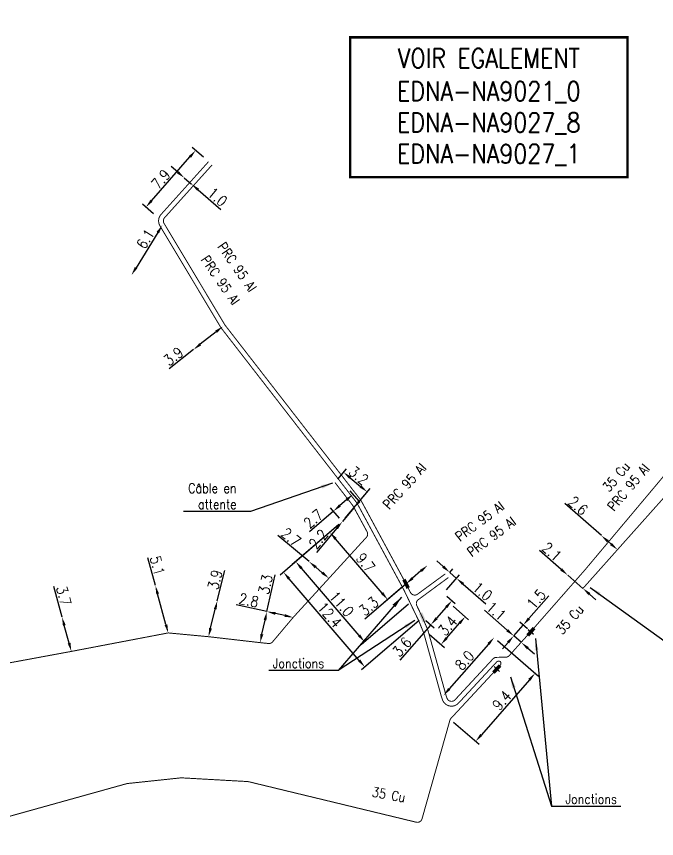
# Model space of a CAD drawing. Header units: millimetres. Extents: x 185000 to 186000, y 127000 to 128000.
# Drawn here: x 185486.9 to 185553.4, y 127549.3 to 127634.8 of the extents above; entities that cross this region are included whole.
import ezdxf
from ezdxf.enums import TextEntityAlignment as Align

# ---------------------------------------------------------------- set-up
doc = ezdxf.new("R2010")
doc.units = ezdxf.units.MM
doc.header["$PDMODE"] = 34
doc.layers.get('0').update_dxf_attribs({"linetype": 'CONTINUOUS'})
doc.layers.get('DEFPOINTS').update_dxf_attribs({"linetype": 'CONTINUOUS'})
for name, color, linetype in [('M_120', 5, 'M_ST_13'), ('M_300', 7, 'CONTINUOUS'), ('M_930', 7, 'CONTINUOUS')]:
    doc.layers.add(name, color=color, linetype=linetype)
doc.styles.get("Standard").update_dxf_attribs({"font": 'romans.shx', "width": 0.85})
doc.linetypes.add('M_ST_13', pattern='A,5,-0.3,["oo",Standard,S=1.5,R=0,X=0,Y=-0.5],-3', length=8.3)
doc.dimstyles.get("Standard").update_dxf_attribs({"dimtxt": 1.5, "dimasz": 1.2, "dimexe": 0.625, "dimexo": 0.625, "dimgap": 0.25, "dimtad": 1, "dimdec": 1, "dimzin": 0, "dimdsep": 46, "dimtxsty": 'Standard', "dimcen": -0.5, "dimadec": 0, "dimazin": 0, "dimtfac": 1, "dimtdec": 1, "dimtmove": 0, "dimatfit": 3, "dimfxl": 0, "dimtolj": 1, "dimtzin": 0, "dimarcsym": 0})

# ---------------------------------------------------------------- blocks, each defined once
blk = doc.blocks.new('*D99')
at = {"layer": 'DEFPOINTS', "color": 0, "linetype": 'Continuous', "transparency": 16777216}
for p in [(185538.595, 127570.397), (185538.595, 127570.397), (185539.386, 127569.706)]:
    blk.add_point(p, dxfattribs=at)
at = {"layer": 'M_120', "color": 0, "linetype": 'Continuous', "lineweight": -2, "transparency": 16777216}
for p, q in [((185537.917, 127570.989), (185535.54, 127573.064)), ((185539.386, 127569.706), (185538.595, 127570.397)), ((185540.064, 127569.114), (185540.742, 127568.522))]:
    blk.add_line(p, q, dxfattribs=at)
at = {"layer": 'M_120', "color": 0, "linetype": 'Continuous', "transparency": 16777216}
for points in [[(185538.016, 127571.102), (185537.819, 127570.876), (185538.595, 127570.397)], [(185540.163, 127569.227), (185539.965, 127569.001), (185539.386, 127569.706)]]:
    blk.add_solid(points, dxfattribs=at)
at = {"layer": 'M_120', "color": 0, "linetype": 'Continuous', "transparency": 16777216, "insert": (185536.775, 127572.982), "char_height": 1.125, "attachment_point": 5, "rotation": 318.87534}
blk.add_mtext('\\A1;1.1', dxfattribs=at)
blk = doc.blocks.new('*D100')
at = {"layer": 'DEFPOINTS', "color": 0, "linetype": 'Continuous', "transparency": 16777216}
for p in [(185536.548, 127570.241), (185531.989, 127561.743), (185534.634, 127559.434)]:
    blk.add_point(p, dxfattribs=at)
at = {"layer": 'M_120', "color": 0, "linetype": 'Continuous', "lineweight": -2, "transparency": 16777216}
for p, q in [((185536.901, 127569.933), (185541.17, 127566.206)), ((185540.224, 127565.837), (185535.226, 127560.112)), ((185532.342, 127561.435), (185534.987, 127559.125))]:
    blk.add_line(p, q, dxfattribs=at)
at = {"layer": 'M_120', "color": 0, "linetype": 'Continuous', "transparency": 16777216}
for points in [[(185540.111, 127565.935), (185540.337, 127565.738), (185540.816, 127566.515)], [(185535.113, 127560.21), (185535.339, 127560.013), (185534.634, 127559.434)]]:
    blk.add_solid(points, dxfattribs=at)
at = {"layer": 'M_120', "color": 0, "linetype": 'Continuous', "transparency": 16777216, "insert": (185537.346, 127563.68), "char_height": 1.125, "attachment_point": 5, "rotation": 48.87534}
blk.add_mtext('\\A1;9.4', dxfattribs=at)
blk = doc.blocks.new('*D198')
at = {"layer": 'DEFPOINTS', "color": 0, "linetype": 'Continuous', "transparency": 16777216}
for p in [(185508.354, 127602.592), (185505.297, 127600.17), (185505.297, 127600.17)]:
    blk.add_point(p, dxfattribs=at)
at = {"layer": 'M_120', "color": 0, "linetype": 'Continuous', "lineweight": -2, "transparency": 16777216}
for p, q in [((185507.648, 127602.033), (185506.002, 127600.729)), ((185505.297, 127600.17), (185502.763, 127598.162))]:
    blk.add_line(p, q, dxfattribs=at)
at = {"layer": 'M_120', "color": 0, "linetype": 'Continuous', "transparency": 16777216}
for points in [[(185507.555, 127602.151), (185507.742, 127601.915), (185508.354, 127602.592)], [(185505.909, 127600.846), (185506.096, 127600.611), (185505.297, 127600.17)]]:
    blk.add_solid(points, dxfattribs=at)
at = {"layer": 'M_120', "color": 0, "linetype": 'Continuous', "transparency": 16777216, "insert": (185503.211, 127599.475), "char_height": 1.125, "attachment_point": 5, "rotation": 38.38957}
blk.add_mtext('\\A1;3.9', dxfattribs=at)
blk = doc.blocks.new('*D199')
at = {"layer": 'DEFPOINTS', "color": 0, "linetype": 'Continuous', "transparency": 16777216}
for p in [(185522.819, 127584.038), (185519.837, 127583.367), (185520.771, 127582.279)]:
    blk.add_point(p, dxfattribs=at)
at = {"layer": 'M_120', "color": 0, "linetype": 'Continuous', "lineweight": -2, "transparency": 16777216}
for p, q in [((185522.514, 127584.394), (185521.58, 127585.481)), ((185521.203, 127584.539), (185520.52, 127583.953)), ((185519.837, 127583.367), (185517.35, 127581.231)), ((185520.465, 127582.635), (185519.532, 127583.722))]:
    blk.add_line(p, q, dxfattribs=at)
at = {"layer": 'M_120', "color": 0, "linetype": 'Continuous', "transparency": 16777216}
for points in [[(185521.105, 127584.653), (185521.301, 127584.425), (185521.886, 127585.125)], [(185520.422, 127584.067), (185520.618, 127583.839), (185519.837, 127583.367)]]:
    blk.add_solid(points, dxfattribs=at)
at = {"layer": 'M_120', "color": 0, "linetype": 'Continuous', "transparency": 16777216, "insert": (185517.763, 127582.575), "char_height": 1.125, "attachment_point": 5, "rotation": 40.64635}
blk.add_mtext('\\A1;2.7', dxfattribs=at)
blk = doc.blocks.new('*D200')
at = {"layer": 'DEFPOINTS', "color": 0, "linetype": 'Continuous', "transparency": 16777216}
for p in [(185531.952, 127573.782), (185533.547, 127572.391), (185529.437, 127570.898)]:
    blk.add_point(p, dxfattribs=at)
at = {"layer": 'M_120', "color": 0, "linetype": 'Continuous', "lineweight": -2, "transparency": 16777216}
for p, q in [((185532.306, 127573.474), (185533.901, 127572.083)), ((185531.624, 127570.185), (185532.956, 127571.713)), ((185529.791, 127570.59), (185531.386, 127569.199))]:
    blk.add_line(p, q, dxfattribs=at)
at = {"layer": 'M_120', "color": 0, "linetype": 'Continuous', "transparency": 16777216}
for points in [[(185532.843, 127571.812), (185533.069, 127571.614), (185533.547, 127572.391)], [(185531.511, 127570.284), (185531.737, 127570.087), (185531.032, 127569.507)]]:
    blk.add_solid(points, dxfattribs=at)
at = {"layer": 'M_120', "color": 0, "linetype": 'Continuous', "transparency": 16777216, "insert": (185531.725, 127571.442), "char_height": 1.125, "attachment_point": 5, "rotation": 48.91366}
blk.add_mtext('\\A1;3.4', dxfattribs=at)
blk = doc.blocks.new('*D201')
at = {"layer": 'DEFPOINTS', "color": 0, "linetype": 'Continuous', "transparency": 16777216}
for p in [(185504.336, 127618.038), (185504.336, 127618.038), (185505.092, 127617.384)]:
    blk.add_point(p, dxfattribs=at)
at = {"layer": 'M_120', "color": 0, "linetype": 'Continuous', "lineweight": -2, "transparency": 16777216}
for p, q in [((185503.655, 127618.627), (185502.974, 127619.215)), ((185504.336, 127618.038), (185505.092, 127617.384)), ((185505.773, 127616.795), (185508.15, 127614.74))]:
    blk.add_line(p, q, dxfattribs=at)
at = {"layer": 'M_120', "color": 0, "linetype": 'Continuous', "transparency": 16777216}
for points in [[(185503.753, 127618.74), (185503.557, 127618.513), (185504.336, 127618.038)], [(185505.871, 127616.909), (185505.675, 127616.682), (185505.092, 127617.384)]]:
    blk.add_solid(points, dxfattribs=at)
at = {"layer": 'M_120', "color": 0, "linetype": 'Continuous', "transparency": 16777216, "insert": (185507.793, 127616.041), "char_height": 1.125, "attachment_point": 5, "rotation": 319.15047}
blk.add_mtext('\\A1;1.0', dxfattribs=at)
blk = doc.blocks.new('*D202')
at = {"layer": 'DEFPOINTS', "color": 0, "linetype": 'Continuous', "transparency": 16777216}
for p in [(185502.055, 127613.111), (185498.846, 127607.923), (185498.846, 127607.923)]:
    blk.add_point(p, dxfattribs=at)
at = {"layer": 'M_120', "color": 0, "linetype": 'Continuous', "lineweight": -2, "transparency": 16777216}
blk.add_line((185501.582, 127612.345), (185499.319, 127608.688), dxfattribs=at)
at = {"layer": 'M_120', "color": 0, "linetype": 'Continuous', "transparency": 16777216}
for points in [[(185501.454, 127612.424), (185501.709, 127612.266), (185502.055, 127613.111)], [(185499.192, 127608.767), (185499.447, 127608.609), (185498.846, 127607.923)]]:
    blk.add_solid(points, dxfattribs=at)
at = {"layer": 'M_120', "color": 0, "linetype": 'Continuous', "transparency": 16777216, "insert": (185500.292, 127611.687), "char_height": 1.125, "attachment_point": 5, "rotation": 58.25915}
blk.add_mtext('\\A1;6.1', dxfattribs=at)
blk = doc.blocks.new('*D203')
at = {"layer": 'DEFPOINTS', "color": 0, "linetype": 'Continuous', "transparency": 16777216}
for p in [(185538.595, 127570.397), (185538.595, 127570.397), (185540.379, 127570.83)]:
    blk.add_point(p, dxfattribs=at)
at = {"layer": 'M_120', "color": 0, "linetype": 'Continuous', "lineweight": -2, "transparency": 16777216}
for p, q in [((185540.174, 127572.205), (185542.24, 127574.571)), ((185538.595, 127570.397), (185539.582, 127571.527)), ((185540.026, 127571.139), (185539.229, 127571.835)), ((185538.003, 127569.719), (185537.411, 127569.041)), ((185538.948, 127570.089), (185538.948, 127570.089))]:
    blk.add_line(p, q, dxfattribs=at)
at = {"layer": 'M_120', "color": 0, "linetype": 'Continuous', "transparency": 16777216}
for points in [[(185540.061, 127572.303), (185540.287, 127572.106), (185539.582, 127571.527)], [(185537.89, 127569.818), (185538.116, 127569.62), (185538.595, 127570.397)]]:
    blk.add_solid(points, dxfattribs=at)
at = {"layer": 'M_120', "color": 0, "linetype": 'Continuous', "transparency": 16777216, "insert": (185540.938, 127574.22), "char_height": 1.125, "attachment_point": 5, "rotation": 48.87534}
blk.add_mtext('\\A1;1.5', dxfattribs=at)
blk = doc.blocks.new('*D204')
at = {"layer": 'DEFPOINTS', "color": 0, "linetype": 'Continuous', "transparency": 16777216}
for p in [(185505.515, 127620.883), (185506.67, 127619.87), (185501.494, 127613.969)]:
    blk.add_point(p, dxfattribs=at)
at = {"layer": 'M_120', "color": 0, "linetype": 'Continuous', "lineweight": -2, "transparency": 16777216}
for p, q in [((185506.317, 127620.18), (185505.163, 127621.192)), ((185500.933, 127615.658), (185504.922, 127620.206)), ((185501.141, 127614.278), (185499.987, 127615.29))]:
    blk.add_line(p, q, dxfattribs=at)
at = {"layer": 'M_120', "color": 0, "linetype": 'Continuous', "transparency": 16777216}
for points in [[(185504.809, 127620.305), (185505.035, 127620.108), (185505.515, 127620.883)], [(185500.82, 127615.757), (185501.045, 127615.559), (185500.339, 127614.981)]]:
    blk.add_solid(points, dxfattribs=at)
at = {"layer": 'M_120', "color": 0, "linetype": 'Continuous', "transparency": 16777216, "insert": (185501.896, 127617.894), "char_height": 1.125, "attachment_point": 5, "rotation": 48.74774}
blk.add_mtext('\\A1;7.9', dxfattribs=at)
blk = doc.blocks.new('*D205')
at = {"layer": 'DEFPOINTS', "color": 0, "linetype": 'Continuous', "transparency": 16777216}
for p in [(185536.548, 127570.241), (185531.295, 127564.206), (185531.295, 127564.206)]:
    blk.add_point(p, dxfattribs=at)
at = {"layer": 'M_120', "color": 0, "linetype": 'Continuous', "lineweight": -2, "transparency": 16777216}
for p, q in [((185535.965, 127569.555), (185531.887, 127564.884)), ((185536.901, 127569.933), (185536.91, 127569.925))]:
    blk.add_line(p, q, dxfattribs=at)
at = {"layer": 'M_120', "color": 0, "linetype": 'Continuous', "transparency": 16777216}
for points in [[(185535.852, 127569.654), (185536.078, 127569.457), (185536.557, 127570.233)], [(185531.774, 127564.983), (185532, 127564.785), (185531.295, 127564.206)]]:
    blk.add_solid(points, dxfattribs=at)
at = {"layer": 'M_120', "color": 0, "linetype": 'Continuous', "transparency": 16777216, "insert": (185533.484, 127567.854), "char_height": 1.125, "attachment_point": 5, "rotation": 48.87534}
blk.add_mtext('\\A1;8.0', dxfattribs=at)
blk = doc.blocks.new('M_300_04')
at = {"color": 0, "linetype": 'Continuous'}
blk.add_line((0, 0.375), (0, -0.375), dxfattribs=at)
blk.add_solid([(-0.5, 0.1875), (-0.5, -0.1875), (0.5, 0.1875), (0.5, -0.1875)], dxfattribs=at)
at = {"color": 0, "linetype": 'Continuous', "width": 0.75, "flags": 3}
for tag, p in [('DEF_LEG', (0, -5)), ('DEF_COUP', (0, -7.5)), ('DEF_TYPE', (0, -10))]:
    blk.add_attdef(tag, text='', height=1.2, dxfattribs=at).set_placement(p, align=Align.MIDDLE)
blk = doc.blocks.new('*D426')
at = {"layer": 'DEFPOINTS', "color": 0, "linetype": 'Continuous', "transparency": 16777216}
for p in [(185491.625, 127572.356), (185491.625, 127572.356), (185492.592, 127568.785)]:
    blk.add_point(p, dxfattribs=at)
at = {"layer": 'M_120', "color": 0, "linetype": 'Continuous', "lineweight": -2, "transparency": 16777216}
for p, q in [((185491.625, 127572.356), (185490.767, 127575.52)), ((185492.357, 127569.653), (185491.86, 127571.487))]:
    blk.add_line(p, q, dxfattribs=at)
at = {"layer": 'M_120', "color": 0, "linetype": 'Continuous', "transparency": 16777216}
for points in [[(185492.005, 127571.527), (185491.715, 127571.448), (185491.625, 127572.356)], [(185492.502, 127569.693), (185492.212, 127569.614), (185492.592, 127568.785)]]:
    blk.add_solid(points, dxfattribs=at)
at = {"layer": 'M_120', "color": 0, "linetype": 'Continuous', "transparency": 16777216, "insert": (185491.802, 127574.569), "char_height": 1.125, "attachment_point": 5, "rotation": 285.1604}
blk.add_mtext('\\A1;3.7', dxfattribs=at)
blk = doc.blocks.new('*D427')
at = {"layer": 'DEFPOINTS', "color": 0, "linetype": 'Continuous', "transparency": 16777216}
for p in [(185501.331, 127575.629), (185501.331, 127575.629), (185502.665, 127570.706)]:
    blk.add_point(p, dxfattribs=at)
at = {"layer": 'M_120', "color": 0, "linetype": 'Continuous', "lineweight": -2, "transparency": 16777216}
for p, q in [((185501.331, 127575.629), (185500.545, 127578.53)), ((185502.429, 127571.575), (185501.566, 127574.76)), ((185503.117, 127570.829), (185503.117, 127570.829))]:
    blk.add_line(p, q, dxfattribs=at)
at = {"layer": 'M_120', "color": 0, "linetype": 'Continuous', "transparency": 16777216}
for points in [[(185501.711, 127574.799), (185501.422, 127574.721), (185501.331, 127575.629)], [(185502.574, 127571.614), (185502.285, 127571.536), (185502.665, 127570.706)]]:
    blk.add_solid(points, dxfattribs=at)
at = {"layer": 'M_120', "color": 0, "linetype": 'Continuous', "transparency": 16777216, "insert": (185501.544, 127577.71), "char_height": 1.125, "attachment_point": 5, "rotation": 285.1604}
blk.add_mtext('\\A1;5.1', dxfattribs=at)
blk = doc.blocks.new('*D428')
at = {"layer": 'DEFPOINTS', "color": 0, "linetype": 'Continuous', "transparency": 16777216}
for p in [(185512.924, 127572.921), (185512.924, 127572.921), (185515.659, 127572.32)]:
    blk.add_point(p, dxfattribs=at)
at = {"layer": 'M_120', "color": 0, "linetype": 'Continuous', "lineweight": -2, "transparency": 16777216}
for p, q in [((185512.924, 127572.921), (185509.723, 127573.626)), ((185513.025, 127573.379), (185513.025, 127573.379)), ((185515.76, 127572.777), (185515.76, 127572.777)), ((185514.78, 127572.513), (185513.803, 127572.728))]:
    blk.add_line(p, q, dxfattribs=at)
at = {"layer": 'M_120', "color": 0, "linetype": 'Continuous', "transparency": 16777216}
for points in [[(185513.836, 127572.874), (185513.771, 127572.581), (185512.924, 127572.921)], [(185514.812, 127572.659), (185514.748, 127572.366), (185515.659, 127572.32)]]:
    blk.add_solid(points, dxfattribs=at)
at = {"layer": 'M_120', "color": 0, "linetype": 'Continuous', "transparency": 16777216, "insert": (185511.045, 127574.103), "char_height": 1.125, "attachment_point": 5, "rotation": 347.59222}
blk.add_mtext('\\A1;2.8', dxfattribs=at)
blk = doc.blocks.new('*D429')
at = {"layer": 'DEFPOINTS', "color": 0, "linetype": 'Continuous', "transparency": 16777216}
for p in [(185517.309, 127578.123), (185517.309, 127578.123), (185519.38, 127576.39)]:
    blk.add_point(p, dxfattribs=at)
at = {"layer": 'M_120', "color": 0, "linetype": 'Continuous', "lineweight": -2, "transparency": 16777216}
for p, q in [((185517.309, 127578.123), (185514.049, 127580.851)), ((185518.689, 127576.968), (185517.999, 127577.545))]:
    blk.add_line(p, q, dxfattribs=at)
at = {"layer": 'M_120', "color": 0, "linetype": 'Continuous', "transparency": 16777216}
for points in [[(185518.095, 127577.661), (185517.903, 127577.43), (185517.309, 127578.123)], [(185518.786, 127577.083), (185518.593, 127576.853), (185519.38, 127576.39)]]:
    blk.add_solid(points, dxfattribs=at)
at = {"layer": 'M_120', "color": 0, "linetype": 'Continuous', "transparency": 16777216, "insert": (185515.442, 127580.663), "char_height": 1.125, "attachment_point": 5, "rotation": 320.08261}
blk.add_mtext('\\A1;2.7', dxfattribs=at)
blk = doc.blocks.new('*D430')
at = {"layer": 'DEFPOINTS', "color": 0, "linetype": 'Continuous', "transparency": 16777216}
for p in [(185519.999, 127586.353), (185523.349, 127585.374), (185520.771, 127582.279)]:
    blk.add_point(p, dxfattribs=at)
at = {"layer": 'M_120', "color": 0, "linetype": 'Continuous', "lineweight": -2, "transparency": 16777216}
for p, q in [((185520.299, 127586.713), (185521.19, 127587.783)), ((185521.582, 127586.846), (185522.658, 127585.95)), ((185521.071, 127582.639), (185523.649, 127585.734))]:
    blk.add_line(p, q, dxfattribs=at)
at = {"layer": 'M_120', "color": 0, "linetype": 'Continuous', "transparency": 16777216}
for points in [[(185521.678, 127586.962), (185521.486, 127586.731), (185520.89, 127587.422)], [(185522.754, 127586.066), (185522.562, 127585.835), (185523.349, 127585.374)]]:
    blk.add_solid(points, dxfattribs=at)
at = {"layer": 'M_120', "color": 0, "linetype": 'Continuous', "transparency": 16777216, "insert": (185522.48, 127587.074), "char_height": 1.125, "attachment_point": 5, "rotation": 320.20583}
blk.add_mtext('\\A1;3.2', dxfattribs=at)
blk = doc.blocks.new('*D431')
at = {"layer": 'DEFPOINTS', "color": 0, "linetype": 'Continuous', "transparency": 16777216}
for p in [(185521.982, 127583.733), (185520.771, 127582.279), (185520.771, 127582.279)]:
    blk.add_point(p, dxfattribs=at)
at = {"layer": 'M_120', "color": 0, "linetype": 'Continuous', "lineweight": -2, "transparency": 16777216}
for p, q in [((185522.558, 127584.425), (185523.134, 127585.116)), ((185521.982, 127583.733), (185520.771, 127582.279)), ((185520.411, 127582.579), (185520.411, 127582.579)), ((185520.195, 127581.588), (185518.096, 127579.069))]:
    blk.add_line(p, q, dxfattribs=at)
at = {"layer": 'M_120', "color": 0, "linetype": 'Continuous', "transparency": 16777216}
for points in [[(185522.443, 127584.521), (185522.673, 127584.329), (185521.982, 127583.733)], [(185520.08, 127581.684), (185520.31, 127581.492), (185520.771, 127582.279)]]:
    blk.add_solid(points, dxfattribs=at)
at = {"layer": 'M_120', "color": 0, "linetype": 'Continuous', "transparency": 16777216, "insert": (185518.281, 127580.462), "char_height": 1.125, "attachment_point": 5, "rotation": 50.20583}
blk.add_mtext('\\A1;2.2', dxfattribs=at)
blk = doc.blocks.new('*D437')
at = {"layer": 'DEFPOINTS', "color": 0, "linetype": 'Continuous', "transparency": 16777216}
for p in [(185512.924, 127572.921), (185512.924, 127572.921), (185512.215, 127569.698)]:
    blk.add_point(p, dxfattribs=at)
at = {"layer": 'M_120', "color": 0, "linetype": 'Continuous', "lineweight": -2, "transparency": 16777216}
for p, q in [((185512.924, 127572.921), (185513.769, 127576.759)), ((185512.409, 127570.577), (185512.731, 127572.042))]:
    blk.add_line(p, q, dxfattribs=at)
at = {"layer": 'M_120', "color": 0, "linetype": 'Continuous', "transparency": 16777216}
for points in [[(185512.585, 127572.074), (185512.878, 127572.01), (185512.924, 127572.921)], [(185512.262, 127570.609), (185512.555, 127570.545), (185512.215, 127569.698)]]:
    blk.add_solid(points, dxfattribs=at)
at = {"layer": 'M_120', "color": 0, "linetype": 'Continuous', "transparency": 16777216, "insert": (185512.781, 127575.758), "char_height": 1.125, "attachment_point": 5, "rotation": 77.59222}
blk.add_mtext('\\A1;3.3', dxfattribs=at)
blk = doc.blocks.new('*D438')
at = {"layer": 'DEFPOINTS', "color": 0, "linetype": 'Continuous', "transparency": 16777216}
for p in [(185507.769, 127574.055), (185507.769, 127574.055), (185506.855, 127570.315)]:
    blk.add_point(p, dxfattribs=at)
at = {"layer": 'M_120', "color": 0, "linetype": 'Continuous', "lineweight": -2, "transparency": 16777216}
for p, q in [((185507.769, 127574.055), (185508.537, 127577.196)), ((185507.069, 127571.19), (185507.556, 127573.181))]:
    blk.add_line(p, q, dxfattribs=at)
at = {"layer": 'M_120', "color": 0, "linetype": 'Continuous', "transparency": 16777216}
for points in [[(185507.41, 127573.217), (185507.701, 127573.146), (185507.769, 127574.055)], [(185506.923, 127571.225), (185507.215, 127571.154), (185506.855, 127570.315)]]:
    blk.add_solid(points, dxfattribs=at)
at = {"layer": 'M_120', "color": 0, "linetype": 'Continuous', "transparency": 16777216, "insert": (185507.531, 127576.241), "char_height": 1.125, "attachment_point": 5, "rotation": 76.26694}
blk.add_mtext('\\A1;3.9', dxfattribs=at)
blk = doc.blocks.new('*D451')
at = {"layer": 'DEFPOINTS', "color": 0, "linetype": 'Continuous', "transparency": 16777216}
for p in [(185544.205, 127576.718), (185544.205, 127576.718), (185545.787, 127575.336)]:
    blk.add_point(p, dxfattribs=at)
at = {"layer": 'M_120', "color": 0, "linetype": 'Continuous', "lineweight": -2, "transparency": 16777216}
for p, q in [((185543.527, 127577.31), (185541.263, 127579.286)), ((185544.513, 127577.071), (185544.513, 127577.071)), ((185545.787, 127575.336), (185544.205, 127576.718)), ((185546.095, 127575.69), (185546.095, 127575.69)), ((185546.465, 127574.745), (185547.143, 127574.153))]:
    blk.add_line(p, q, dxfattribs=at)
at = {"layer": 'M_120', "color": 0, "linetype": 'Continuous', "transparency": 16777216}
for points in [[(185543.626, 127577.423), (185543.428, 127577.197), (185544.205, 127576.718)], [(185546.564, 127574.857), (185546.366, 127574.632), (185545.787, 127575.336)]]:
    blk.add_solid(points, dxfattribs=at)
at = {"layer": 'M_120', "color": 0, "linetype": 'Continuous', "transparency": 16777216, "insert": (185542.55, 127579.159), "char_height": 1.125, "attachment_point": 5, "rotation": 318.87534}
blk.add_mtext('\\A1;2.1', dxfattribs=at)
blk = doc.blocks.new('*D452')
at = {"layer": 'DEFPOINTS', "color": 0, "linetype": 'Continuous', "transparency": 16777216}
for p in [(185547.702, 127580.829), (185547.702, 127580.829), (185549.38, 127579.365)]:
    blk.add_point(p, dxfattribs=at)
at = {"layer": 'M_120', "color": 0, "linetype": 'Continuous', "lineweight": -2, "transparency": 16777216}
for p, q in [((185547.702, 127580.829), (185543.893, 127584.155)), ((185548.702, 127579.957), (185548.38, 127580.238))]:
    blk.add_line(p, q, dxfattribs=at)
at = {"layer": 'M_120', "color": 0, "linetype": 'Continuous', "transparency": 16777216}
for points in [[(185548.479, 127580.351), (185548.282, 127580.125), (185547.702, 127580.829)], [(185548.8, 127580.07), (185548.603, 127579.844), (185549.38, 127579.365)]]:
    blk.add_solid(points, dxfattribs=at)
at = {"layer": 'M_120', "color": 0, "linetype": 'Continuous', "transparency": 16777216, "insert": (185545.282, 127583.938), "char_height": 1.125, "attachment_point": 5, "rotation": 318.87534}
blk.add_mtext('\\A1;2.6', dxfattribs=at)
blk = doc.blocks.new('*D453')
at = {"layer": 'DEFPOINTS', "color": 0, "linetype": 'Continuous', "transparency": 16777216}
for p in [(185520.771, 127582.279), (185519.481, 127581.171), (185527.396, 127575.817)]:
    blk.add_point(p, dxfattribs=at)
at = {"layer": 'M_120', "color": 0, "linetype": 'Continuous', "lineweight": -2, "transparency": 16777216}
for p, q in [((185520.415, 127581.974), (185519.125, 127580.866)), ((185524.899, 127574.859), (185520.067, 127580.489)), ((185527.04, 127575.511), (185525.13, 127573.871))]:
    blk.add_line(p, q, dxfattribs=at)
at = {"layer": 'M_120', "color": 0, "linetype": 'Continuous', "transparency": 16777216}
for points in [[(185520.181, 127580.586), (185519.953, 127580.391), (185519.481, 127581.171)], [(185525.013, 127574.957), (185524.786, 127574.762), (185525.486, 127574.177)]]:
    blk.add_solid(points, dxfattribs=at)
at = {"layer": 'M_120', "color": 0, "linetype": 'Continuous', "transparency": 16777216, "insert": (185523.185, 127578.008), "char_height": 1.125, "attachment_point": 5, "rotation": 310.64635}
blk.add_mtext('\\A1;9.7', dxfattribs=at)
blk = doc.blocks.new('*D454')
at = {"layer": 'DEFPOINTS', "color": 0, "linetype": 'Continuous', "transparency": 16777216}
for p in [(185520.771, 127582.279), (185515.926, 127578.12), (185528.016, 127574.001)]:
    blk.add_point(p, dxfattribs=at)
at = {"layer": 'M_120', "color": 0, "linetype": 'Continuous', "lineweight": -2, "transparency": 16777216}
for p, q in [((185520.415, 127581.974), (185515.57, 127577.814)), ((185522.505, 127570.456), (185516.512, 127577.437)), ((185527.66, 127573.696), (185522.735, 127569.468))]:
    blk.add_line(p, q, dxfattribs=at)
at = {"layer": 'M_120', "color": 0, "linetype": 'Continuous', "transparency": 16777216}
for points in [[(185516.626, 127577.534), (185516.398, 127577.339), (185515.926, 127578.12)], [(185522.619, 127570.554), (185522.391, 127570.359), (185523.091, 127569.773)]]:
    blk.add_solid(points, dxfattribs=at)
at = {"layer": 'M_120', "color": 0, "linetype": 'Continuous', "transparency": 16777216, "insert": (185520.691, 127573.721), "char_height": 1.125, "attachment_point": 5, "rotation": 310.64635}
blk.add_mtext('\\A1;11.0', dxfattribs=at)
blk = doc.blocks.new('*D455')
at = {"layer": 'DEFPOINTS', "color": 0, "linetype": 'Continuous', "transparency": 16777216}
for p in [(185520.771, 127582.279), (185514.649, 127577.023), (185529.106, 127572.314)]:
    blk.add_point(p, dxfattribs=at)
at = {"layer": 'M_120', "color": 0, "linetype": 'Continuous', "lineweight": -2, "transparency": 16777216}
for p, q in [((185520.415, 127581.974), (185514.293, 127576.718)), ((185522.524, 127567.85), (185515.235, 127576.34)), ((185528.751, 127572.009), (185522.755, 127566.861))]:
    blk.add_line(p, q, dxfattribs=at)
at = {"layer": 'M_120', "color": 0, "linetype": 'Continuous', "transparency": 16777216}
for points in [[(185515.349, 127576.438), (185515.121, 127576.242), (185514.649, 127577.023)], [(185522.638, 127567.947), (185522.41, 127567.752), (185523.11, 127567.167)]]:
    blk.add_solid(points, dxfattribs=at)
at = {"layer": 'M_120', "color": 0, "linetype": 'Continuous', "transparency": 16777216, "insert": (185519.448, 127572.583), "char_height": 1.125, "attachment_point": 5, "rotation": 310.64635}
blk.add_mtext('\\A1;12.4', dxfattribs=at)
blk = doc.blocks.new('*D456')
at = {"layer": 'DEFPOINTS', "color": 0, "linetype": 'Continuous', "transparency": 16777216}
for p in [(185531.294, 127574.823), (185532.165, 127574.063), (185529.106, 127572.314)]:
    blk.add_point(p, dxfattribs=at)
at = {"layer": 'M_120', "color": 0, "linetype": 'Continuous', "lineweight": -2, "transparency": 16777216}
for p, q in [((185531.647, 127574.515), (185532.518, 127573.755)), ((185531.573, 127573.385), (185530.569, 127572.233)), ((185529.46, 127572.006), (185530.331, 127571.247)), ((185529.977, 127571.555), (185526.757, 127567.862))]:
    blk.add_line(p, q, dxfattribs=at)
at = {"layer": 'M_120', "color": 0, "linetype": 'Continuous', "transparency": 16777216}
for points in [[(185531.46, 127573.484), (185531.686, 127573.286), (185532.165, 127574.063)], [(185530.456, 127572.332), (185530.682, 127572.135), (185529.977, 127571.555)]]:
    blk.add_solid(points, dxfattribs=at)
at = {"layer": 'M_120', "color": 0, "linetype": 'Continuous', "transparency": 16777216, "insert": (185526.973, 127569.251), "char_height": 1.125, "attachment_point": 5, "rotation": 48.91366}
blk.add_mtext('\\A1;3.6', dxfattribs=at)
blk = doc.blocks.new('*D457')
at = {"layer": 'DEFPOINTS', "color": 0, "linetype": 'Continuous', "transparency": 16777216}
for p in [(185531.63, 127576.655), (185532.654, 127576.384), (185531.293, 127574.823)]:
    blk.add_point(p, dxfattribs=at)
at = {"layer": 'M_120', "color": 0, "linetype": 'Continuous', "lineweight": -2, "transparency": 16777216}
for p, q in [((185531.26, 127577.599), (185530.582, 127578.191)), ((185531.938, 127577.008), (185532.246, 127577.361)), ((185531.602, 127575.176), (185532.962, 127576.737)), ((185531.938, 127577.008), (185532.654, 127576.384)), ((185533.333, 127575.792), (185535.701, 127573.727))]:
    blk.add_line(p, q, dxfattribs=at)
at = {"layer": 'M_120', "color": 0, "linetype": 'Continuous', "transparency": 16777216}
for points in [[(185531.358, 127577.712), (185531.161, 127577.486), (185531.938, 127577.008)], [(185533.431, 127575.905), (185533.234, 127575.679), (185532.654, 127576.384)]]:
    blk.add_solid(points, dxfattribs=at)
at = {"layer": 'M_120', "color": 0, "linetype": 'Continuous', "transparency": 16777216, "insert": (185535.349, 127575.029), "char_height": 1.125, "attachment_point": 5, "rotation": 318.91366}
blk.add_mtext('\\A1;1.0', dxfattribs=at)
blk = doc.blocks.new('*D458')
at = {"layer": 'DEFPOINTS', "color": 0, "linetype": 'Continuous', "transparency": 16777216}
for p in [(185529.632, 127577.736), (185529.632, 127577.736), (185527.396, 127575.817)]:
    blk.add_point(p, dxfattribs=at)
at = {"layer": 'M_120', "color": 0, "linetype": 'Continuous', "lineweight": -2, "transparency": 16777216}
for p, q in [((185528.949, 127577.15), (185528.079, 127576.403)), ((185527.396, 127575.817), (185523.109, 127572.136))]:
    blk.add_line(p, q, dxfattribs=at)
at = {"layer": 'M_120', "color": 0, "linetype": 'Continuous', "transparency": 16777216}
for points in [[(185528.851, 127577.264), (185529.047, 127577.036), (185529.632, 127577.736)], [(185527.981, 127576.517), (185528.176, 127576.289), (185527.396, 127575.817)]]:
    blk.add_solid(points, dxfattribs=at)
at = {"layer": 'M_120', "color": 0, "linetype": 'Continuous', "transparency": 16777216, "insert": (185523.523, 127573.48), "char_height": 1.125, "attachment_point": 5, "rotation": 40.64635}
blk.add_mtext('\\A1;3.3', dxfattribs=at)
blk = doc.blocks.new('M_300_03')
at = {"color": 0, "linetype": 'Continuous'}
blk.add_solid([(-0.5, 0.1875), (-0.5, -0.1875), (0.5, 0.1875), (0.5, -0.1875)], dxfattribs=at)
at = {"color": 0, "linetype": 'Continuous', "width": 0.75, "flags": 3}
for tag, p in [('DEF_LEG', (0, -5)), ('DEF_COUP', (0, -7.5)), ('DEF_TYPE', (0, -10))]:
    blk.add_attdef(tag, text='', height=1.2, dxfattribs=at).set_placement(p, align=Align.MIDDLE)

msp = doc.modelspace()

# ---------------------------------------------------------------- linework, layer by layer
at = {"layer": 'M_120', "const_width": 0.1}
msp.add_lwpolyline([(185593.304, 127634.772), (185585.872, 127623.726), (185578.48, 127613.485), (185566.312, 127599.116), (185559.666, 127590.898), (185549.38, 127579.365), (185545.787, 127575.336)], dxfattribs=at)
for points in [[(185506.851, 127619.712), (185501.921, 127614.233, 0.313133), (185501.778, 127613.101), (185501.837, 127612.988), (185508.147, 127602.451), (185522.289, 127584.217), (185527.155, 127575.21), (185528.702, 127572.001), (185529.229, 127570.712), (185531.057, 127564.128), (185531.172, 127563.778, 0.571449), (185532.855, 127563.411), (185536.81, 127567.679, -0.414519), (185537.234, 127567.695), (185537.167, 127567.757, -0.414214), (185537.183, 127567.333), (185536.823, 127566.946), (185532.075, 127561.833, 0.122288), (185531.955, 127561.624), (185529.056, 127551.372, -0.402963), (185528.457, 127551.022), (185510.974, 127555.246), (185504.06, 127555.635, 0.040477), (185503.979, 127555.633), (185498.43, 127555.045, 0.041561), (185498.349, 127555.03), (185478.038, 127549.371, 0.15926)], [(185507.227, 127619.382), (185502.289, 127613.894, 0.32923), (185502.231, 127613.303), (185508.561, 127602.733), (185522.709, 127584.491), (185527.396, 127575.817), (185527.847, 127574.926, 0.468823), (185528.593, 127574.739), (185531.469, 127576.845)], [(185531.791, 127576.464), (185528.667, 127574.165, 0.360955), (185528.513, 127573.545), (185529.106, 127572.314), (185529.106, 127572.314), (185529.678, 127570.965), (185531.532, 127564.284), (185531.647, 127563.935, 0.571449), (185532.489, 127563.751), (185536.431, 127568.005, -0.203065), (185536.786, 127568.165), (185537.768, 127568.186, 0.202793), (185538.123, 127568.346), (185540.365, 127570.843), (185545.964, 127577.221), (185558.362, 127591.99)], [(185482.44, 127566.909), (185492.592, 127568.785), (185502.603, 127570.695, -0.062572), (185502.727, 127570.702), (185506.855, 127570.315), (185512.215, 127569.698), (185513.085, 127569.606, 0.248938), (185513.52, 127569.781), (185515.659, 127572.32), (185519.38, 127576.39), (185523.272, 127580.65, 0.319636), (185523.343, 127581.225), (185521.869, 127583.942), (185519.999, 127586.353)]]:
    msp.add_lwpolyline(points, format="xyb", dxfattribs=at)
at = {"layer": 'M_930', "const_width": 0.25}
msp.add_lwpolyline([(185521.573, 127632.65), (185550.415, 127632.65), (185550.415, 127618.102), (185521.573, 127618.102)], close=True, dxfattribs=at)

# ---------------------------------------------------------------- block references
at = {"layer": 'M_300'}
for name, p, rotation in [('M_300_03', (185527.396, 127575.817), 295.7386561274296), ('M_300_03', (185529.106, 127572.314), 292.9601711348882), ('M_300_04', (185540.379, 127570.83), 49.27161271281525), ('M_300_04', (185536.823, 127566.946), 227.1191690056828)]:
    msp.add_blockref(name, p, dxfattribs=dict(at, rotation=rotation))

# ---------------------------------------------------------------- texts
at = {"layer": 'M_120', "linetype": 'Continuous', "width": 0.85}
for rotation, p in [(304.74563, (185509.829, 127608.758)), (304.74563, (185508.091, 127607.398)), (47.57477, (185527.244, 127585.982)), (36.57466, (185535.053, 127582.322)), (36.57466, (185536.272, 127580.713))]:
    msp.add_text('PRC 95 Al', height=1, rotation=rotation, dxfattribs=at).set_placement(p, align=Align.MIDDLE)
at = {"layer": 'M_120', "width": 0.85}
for s, rotation, p in [('35 Cu', 49.98479, (185549.247, 127586.945)), ('PRC 95 Al', 49.74111, (185550.532, 127585.846)), ('35 Cu', 48.83483, (185544.424, 127572.099)), ('35 Cu', 349.42763, (185525.605, 127553.878))]:
    msp.add_text(s, height=1, rotation=rotation, dxfattribs=at).set_placement(p, align=Align.MIDDLE)
at = {"layer": 'M_120', "linetype": 'Continuous', "insert": (185509.763, 127584.923), "char_height": 1, "attachment_point": 6}
msp.add_mtext('Câble en\\Pattente', dxfattribs=at)
at = {"layer": 'M_300', "linetype": 'Continuous', "char_height": 1}
for insert, attachment_point in [((185518.884, 127567.551), 6), ((185543.972, 127553.435), 4)]:
    msp.add_mtext('Jonctions ', dxfattribs=dict(at, insert=insert, attachment_point=attachment_point))
at = {"layer": 'M_930', "width": 0.85}
for s, p in [('VOIR EGALEMENT', (185535.994, 127629.479)), ('EDNA-NA9021_0', (185535.994, 127626.049)), ('EDNA-NA9027_8', (185535.994, 127622.798)), ('EDNA-NA9027_1', (185535.994, 127619.547))]:
    msp.add_text(s, height=2, dxfattribs=at).set_placement(p, align=Align.CENTER)

# ---------------------------------------------------------------- dimensions: what is measured, and where the dimension line sits
at = {"layer": 'M_120', "linetype": 'Continuous'}
for base, p1, p2, angle, picture, middle in [((185505.515, 127620.883), (185501.494, 127613.969), (185506.67, 127619.87), 228.74774, '*D204', (185502.46, 127617.399)), ((185504.336, 127618.038), (185505.092, 127617.384), (185504.336, 127618.038), 319.15047, '*D201', (185507.302, 127615.473)), ((185498.846, 127607.923), (185502.055, 127613.111), (185498.846, 127607.923), 58.25915, '*D202', (185500.93, 127611.292)), ((185505.297, 127600.17), (185508.354, 127602.592), (185505.297, 127600.17), 38.38957, '*D198', (185503.677, 127598.887)), ((185523.349, 127585.374), (185519.999, 127586.353), (185520.771, 127582.279), 140.20583, '*D430', (185522, 127586.498)), ((185519.837, 127583.367), (185522.819, 127584.038), (185520.771, 127582.279), 40.64635, '*D199', (185518.252, 127582.006)), ((185515.926, 127578.12), (185528.016, 127574.001), (185520.771, 127582.279), 310.64635, '*D454', (185520.122, 127573.232)), ((185517.309, 127578.123), (185519.38, 127576.39), (185517.309, 127578.123), 320.08261, '*D429', (185514.961, 127580.088)), ((185544.205, 127576.718), (185545.787, 127575.336), (185544.205, 127576.718), 318.87534, '*D451', (185542.056, 127578.594)), ((185501.331, 127575.629), (185502.665, 127570.706), (185501.331, 127575.629), 285.1604, '*D427', (185500.82, 127577.514)), ((185507.769, 127574.055), (185506.855, 127570.315), (185507.769, 127574.055), 256.26694, '*D438', (185508.26, 127576.063)), ((185512.924, 127572.921), (185512.215, 127569.698), (185512.924, 127572.921), 257.59222, '*D437', (185513.513, 127575.597)), ((185491.625, 127572.356), (185492.592, 127568.785), (185491.625, 127572.356), 285.1604, '*D426', (185491.078, 127574.373)), ((185538.595, 127570.397), (185540.379, 127570.83), (185538.595, 127570.397), 48.87534, '*D203', (185541.503, 127573.727)), ((185512.924, 127572.921), (185515.659, 127572.32), (185512.924, 127572.921), 347.59222, '*D428', (185510.884, 127573.37)), ((185538.5952, 127570.3968), (185539.3861, 127569.7062), (185538.5952, 127570.3968), 318.87534, '*D99', (185536.2819, 127572.4166)), ((185531.295, 127564.206), (185536.548, 127570.241), (185531.295, 127564.206), 48.87534, '*D205', (185534.049, 127567.361)), ((185534.634, 127559.434), (185536.548, 127570.241), (185531.989, 127561.743), 48.87534, '*D100', (185537.911, 127563.187))]:
    dim = msp.add_linear_dim(base=base, p1=p1, p2=p2, angle=angle, dimstyle='Standard', override={"dimscale": 0.75}, dxfattribs=at)
    dim.commit()
    dim.dimension.update_dxf_attribs({"geometry": picture, "text_midpoint": middle, "dimtype": 160})
for base, p1, p2, angle, text, picture, middle in [((185520.771, 127582.279), (185521.982, 127583.733), (185520.771, 127582.279), 50.20583, '2.2', '*D431', (185518.858, 127579.982)), ((185547.702, 127580.829), (185549.38, 127579.365), (185547.702, 127580.829), 318.87534, '2.6', '*D452', (185544.789, 127583.373)), ((185514.649, 127577.023), (185529.106, 127572.314), (185520.771, 127582.279), 310.64635, '12.4', '*D455', (185518.879, 127572.095)), ((185519.481, 127581.171), (185527.396, 127575.817), (185520.771, 127582.279), 310.64635, '9.7', '*D453', (185522.615, 127577.52)), ((185532.654, 127576.384), (185531.63, 127576.655), (185531.293, 127574.823), 138.91366, '1.0', '*D457', (185534.856, 127574.464)), ((185529.632, 127577.736), (185527.396, 127575.817), (185529.632, 127577.736), 220.64635, '3.3', '*D458', (185524.012, 127572.911)), ((185532.165, 127574.063), (185529.106, 127572.314), (185531.293, 127574.823), 228.91366, '3.6', '*D456', (185527.539, 127568.758)), ((185533.547, 127572.391), (185529.437, 127570.898), (185531.952, 127573.782), 228.91366, '3.4', '*D200', (185532.29, 127570.949))]:
    dim = msp.add_linear_dim(base=base, p1=p1, p2=p2, angle=angle, text=text, dimstyle='Standard', override={"dimscale": 0.75}, dxfattribs=at)
    dim.commit()
    dim.dimension.update_dxf_attribs({"geometry": picture, "text_midpoint": middle, "dimtype": 160})

# ---------------------------------------------------------------- leaders
at = {"layer": 'M_120', "linetype": 'Continuous', "annotation_type": 0, "has_hookline": 1}
for points, hookline_direction, text_width in [([(185519.762, 127586.285), (185511.213, 127583.34), (185510.013, 127583.34)], 1, 5.505), ([(185546.54, 127575.442), (185559.649, 127565.956), (185560.849, 127565.956)], 0, 11.536)]:
    msp.add_leader(points, dimstyle='Standard', dxfattribs=dict(at, hookline_direction=hookline_direction, text_width=text_width))
at = {"layer": 'M_300', "linetype": 'Continuous'}
for points in [[(185526.927, 127574.426), (185520.334, 127566.801)], [(185538.246, 127566.155), (185542.522, 127552.685)]]:
    msp.add_leader(points, dimstyle='Standard', dxfattribs=at)
at = {"layer": 'M_300', "linetype": 'Continuous', "annotation_type": 0, "has_hookline": 1, "text_width": 5.748}
for points, hookline_direction in [([(185528.322, 127572.013), (185520.334, 127566.801), (185519.134, 127566.801)], 1), ([(185540.858, 127570.116), (185542.522, 127552.685), (185543.722, 127552.685)], 0)]:
    msp.add_leader(points, dimstyle='Standard', dxfattribs=dict(at, hookline_direction=hookline_direction))

doc.saveas('drawing.dxf')
